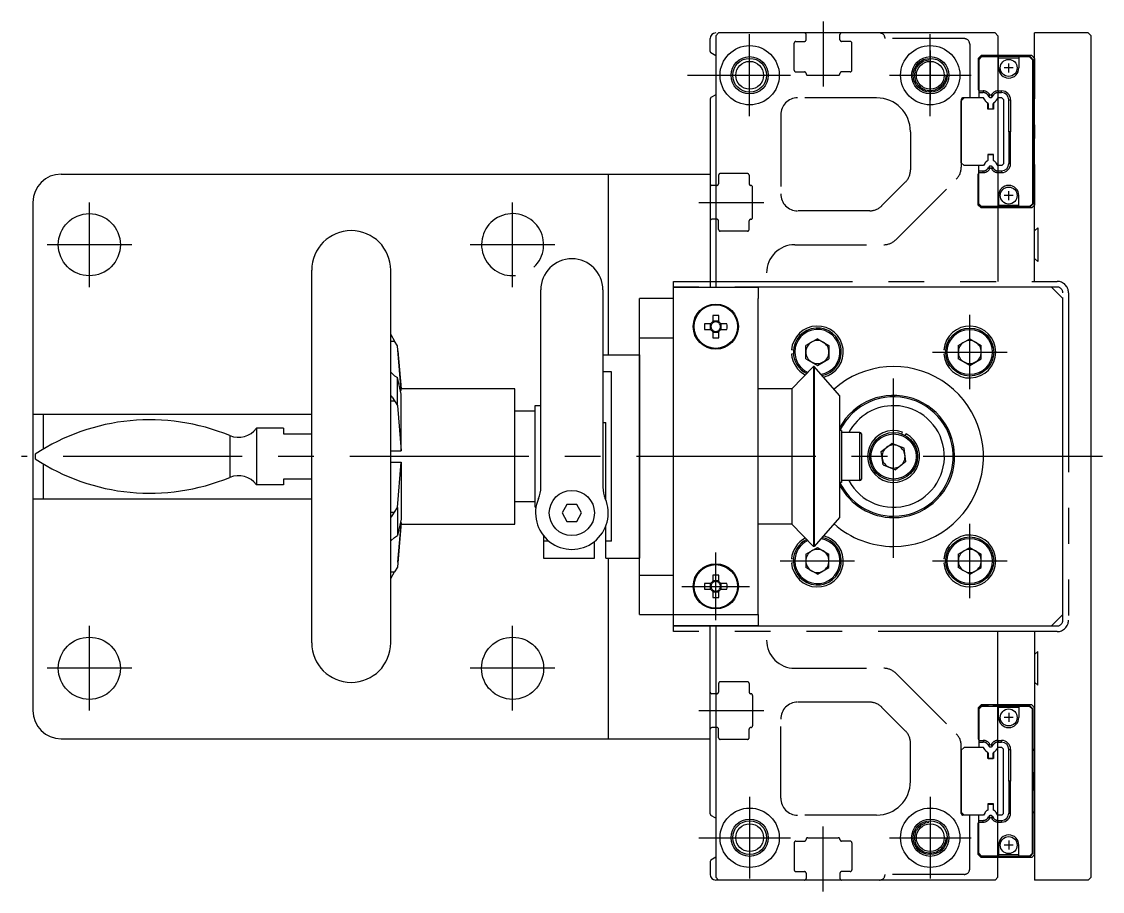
# Model space of a CAD drawing. Extents: x -66 to 423, y -23 to 512.
# Drawn here: x -2 to 189.5, y 358.5 to 512.5 of the extents above; entities that cross this region are included whole.
import ezdxf

# ---------------------------------------------------------------- set-up
doc = ezdxf.new("R2010")
doc.units = 0
for name, pattern in [('CENTER', [50.8, 31.75, -6.35, 6.35, -6.35]), ('DASHED', [19.05, 12.7, -6.35]), ('PHANTOM', [63.5, 31.75, -6.35, 6.35, -6.35, 6.35, -6.35])]:
    doc.linetypes.add(name, pattern=pattern)
doc.layers.get('0').update_dxf_attribs({"linetype": 'CONTINUOUS'})
doc.layers.add('CENTER', color=1, linetype='CENTER')

msp = doc.modelspace()

# ---------------------------------------------------------------- linework, layer by layer
at = {"color": 7, "linetype": 'CONTINUOUS'}
for p, q in [((120, 507.21), (120, 509.5)), ((121.5, 510.5), (121, 510)), ((121, 510), (121, 465.5)), ((170.5, 510.5), (121.5, 510.5)), ((170.5, 510.5), (171, 510)), ((171, 510), (171, 466.5)), ((185.5, 510.5), (177.5, 510.5)), ((177.5, 466.5), (177.5, 510.5)), ((187, 510.5), (185.5, 510.5)), ((187.5, 510), (187, 510.5)), ((187.5, 361), (187.5, 510)), ((121, 506.46), (120.15, 506.95)), ((177, 506.5), (171, 506.5)), ((176.7, 506.3), (171, 506.3)), ((171.1, 506.25), (171, 506.25)), ((171.1, 504.3), (171.1, 506.25)), ((174.7, 506.05), (171.1, 506.05)), ((174.7, 506.25), (174.7, 504.3)), ((176.6, 506.25), (174.7, 506.25)), ((177.1, 505.75), (176.6, 506.25)), ((177.2, 505.8), (176.7, 506.3)), ((177.5, 506), (177, 506.5)), ((177.1, 505.75), (177.1, 480.25)), ((177.2, 505.8), (177.2, 480.2)), ((177.5, 506), (177.5, 498.8)), ((173.7, 504.3), (172.1, 504.3)), ((172.9, 503.5), (172.9, 505.1)), ((171.01, 500.23), (171.63, 500.23)), ((171.01, 500.23), (171.01, 499.93)), ((171.01, 499.93), (171.63, 499.93)), ((171.63, 499.93), (171.63, 500.23)), ((120, 498.78), (120, 465.5)), ((121, 499.53), (120.15, 499.04)), ((171.7, 499), (171, 499)), ((172, 498.7), (171.7, 499)), ((172, 498.7), (172, 487.3)), ((172.93, 493), (172.93, 498.63)), ((172.93, 498.63), (173.23, 498.63)), ((173.23, 498.63), (173.23, 493)), ((177.25, 498.4), (177.5, 498.8)), ((177.25, 498.4), (177.25, 487.6)), ((177.5, 494.2), (177.25, 494.6)), ((177.5, 494.2), (177.5, 491.8)), ((173.23, 493), (172.93, 493)), ((172.93, 493), (172.93, 487.37)), ((173.23, 487.37), (173.23, 493)), ((177.5, 491.8), (177.25, 491.4)), ((171.7, 487), (171, 487)), ((172, 487.3), (171.7, 487)), ((172.93, 487.37), (173.23, 487.37)), ((177.25, 487.6), (177.5, 487.2)), ((177.5, 487.2), (177.5, 480)), ((5, 485.5), (120, 485.5)), ((102, 453.5), (102, 485.5)), ((171.01, 486.07), (171.63, 486.07)), ((171.01, 485.77), (171.01, 486.07)), ((171.01, 485.77), (171.63, 485.77)), ((171.63, 486.07), (171.63, 485.77)), ((121, 483.5), (120.3, 483.5)), ((171.1, 481.7), (171.1, 479.75)), ((173.7, 481.7), (172.1, 481.7)), ((172.9, 480.9), (172.9, 482.5)), ((174.7, 479.75), (174.7, 481.7)), ((0, 480.5), (0, 443)), ((171.1, 479.75), (171, 479.75)), ((176.7, 479.7), (171, 479.7)), ((177, 479.5), (171, 479.5)), ((174.7, 479.95), (171.1, 479.95)), ((176.6, 479.75), (174.7, 479.75)), ((177.1, 480.25), (176.6, 479.75)), ((177.2, 480.2), (176.7, 479.7)), ((177.5, 480), (177, 479.5)), ((121, 477.5), (120.3, 477.5)), ((49.4, 402.5), (49.4, 468.5)), ((63.4, 402.5), (63.4, 468.5)), ((113.5, 463.5), (113.5, 465.5)), ((113.5, 465.5), (128.5, 465.5)), ((128.5, 465.5), (128.5, 463.5)), ((180.5, 465.5), (128.5, 465.5)), ((182.5, 463.5), (180.5, 465.5)), ((90, 430.04), (90, 465)), ((101, 465), (101, 430.04)), ((107.5, 456.52), (107.5, 463.5)), ((113.5, 407.5), (113.5, 463.5)), ((128.5, 407.5), (128.5, 463.5)), ((182.5, 407.5), (182.5, 463.5)), ((120.48, 460.48), (120.48, 459.37)), ((121.51, 459.37), (121.51, 460.48)), ((120.13, 459.01), (119.02, 459.01)), ((119.02, 457.98), (120.13, 457.98)), ((120.02, 459.01), (120.02, 457.98)), ((121.51, 459.48), (120.48, 459.48)), ((122.98, 459.01), (121.87, 459.01)), ((121.87, 457.98), (122.98, 457.98)), ((121.98, 457.98), (121.98, 459.01)), ((63.4, 457.1), (64.09, 455.92)), ((63.4, 455.92), (64.09, 455.92)), ((64.58, 455.09), (64.09, 455.92)), ((107.5, 456.52), (113.5, 456.52)), ((107.5, 414.48), (107.5, 456.52)), ((120.48, 457.63), (120.48, 456.51)), ((120.48, 457.52), (121.51, 457.52)), ((121.51, 456.51), (121.51, 457.63)), ((139, 456.36), (136.96, 455.18)), ((139, 456.36), (141.04, 455.18)), ((163.96, 455.18), (166, 456.36)), ((166, 456.36), (168.04, 455.18)), ((65.26, 447.18), (64.58, 455.09)), ((64.65, 454.2), (65.26, 447.5)), ((134.76, 454.33), (134.41, 454.36)), ((136.96, 452.82), (136.96, 455.18)), ((141.04, 455.18), (141.04, 452.82)), ((161.76, 454.33), (161.41, 454.36)), ((163.96, 455.18), (163.96, 452.82)), ((168.04, 452.82), (168.04, 455.18)), ((101, 453.5), (107.5, 453.5)), ((107.5, 453.5), (107.5, 417.5)), ((134.76, 453.67), (134.41, 453.64)), ((136.96, 452.82), (139, 451.64)), ((139, 451.64), (141.04, 452.82)), ((161.76, 453.67), (161.41, 453.64)), ((166, 451.64), (163.96, 452.82)), ((166, 451.64), (168.04, 452.82)), ((63.4, 450.44), (64.09, 449.81)), ((102.5, 450.47), (101, 450.47)), ((102.5, 420.53), (102.5, 450.47)), ((138.29, 451.42), (134.5, 447.5)), ((138.43, 451.42), (138.29, 451.42)), ((138.29, 451.42), (138.29, 419.57)), ((142.94, 446.32), (138.43, 451.42)), ((138.43, 451.42), (138.43, 419.57)), ((64.09, 449.81), (64.58, 449.51)), ((65.26, 446.56), (64.58, 449.51)), ((64.58, 444.53), (64.58, 449.51)), ((65.12, 447.18), (65.26, 447.18)), ((85.4, 447.5), (65.26, 447.5)), ((65.26, 447.18), (65.26, 447.5)), ((65.26, 436.5), (65.26, 446.56)), ((85.4, 435.5), (85.4, 447.5)), ((134.5, 447.5), (128.5, 447.5)), ((134.5, 447.5), (134.5, 423.5)), ((142.94, 446.32), (142.94, 424.68)), ((63.4, 445.37), (64.09, 445.37)), ((63.68, 446.02), (64.09, 445.37)), ((64.09, 445.37), (64.58, 444.53)), ((64.58, 444.53), (65.26, 436.5)), ((89, 426.5), (89, 444.5)), ((89, 444.5), (90, 444.5)), ((0, 443), (1.83, 443)), ((0, 443), (0, 428)), ((1.83, 443), (49.4, 443)), ((1.83, 443), (1.83, 436.81)), ((89, 443.5), (85.4, 443.5)), ((39.61, 440.5), (39.61, 430.5)), ((44.4, 440.5), (39.61, 440.5)), ((44.4, 440.5), (44.4, 439.5)), ((101, 441.5), (101.5, 441.5)), ((101.5, 427.85), (101.5, 441.5)), ((34.87, 439.19), (34.87, 431.81)), ((44.4, 439.5), (49.4, 439.5)), ((143.29, 440.1), (142.95, 440.1)), ((143.3, 440.1), (143.3, 430.9)), ((146.55, 439.75), (143.3, 439.75)), ((146.55, 431.25), (146.55, 439.75)), ((146.8, 439.5), (146.8, 431.5)), ((153.94, 439.5), (154.06, 439.83)), ((154.55, 439.22), (154.72, 439.53)), ((150.31, 436.38), (152.17, 437.83)), ((154.36, 436.95), (152.17, 437.83)), ((154.69, 434.62), (154.36, 436.95)), ((0.4, 435.91), (0.4, 435.08)), ((63.4, 436.5), (65.26, 436.5)), ((85.4, 423.5), (85.4, 435.5)), ((150.64, 434.05), (150.31, 436.38)), ((1.83, 434.19), (1.83, 428)), ((63.4, 434.5), (65.26, 434.5)), ((64.58, 426.46), (65.26, 434.5)), ((65.26, 434.5), (65.26, 424.43)), ((150.64, 434.05), (152.83, 433.16)), ((154.69, 434.62), (152.83, 433.16)), ((49.4, 431.5), (44.4, 431.5)), ((44.4, 431.5), (44.4, 430.5)), ((143.3, 430.9), (142.94, 430.9)), ((146.55, 431.25), (143.3, 431.25)), ((44.4, 430.5), (39.61, 430.5)), ((0, 428), (1.83, 428)), ((0, 428), (0, 390.5)), ((1.83, 428), (49.4, 428)), ((89, 427.5), (85.4, 427.5)), ((63.4, 425.63), (64.09, 425.63)), ((63.68, 424.98), (64.09, 425.63)), ((64.09, 425.63), (64.58, 426.46)), ((64.58, 426.46), (64.58, 421.49)), ((89, 426.5), (89.13, 426.5)), ((89, 426.5), (89.13, 426.5)), ((94.63, 427), (93.77, 425.5)), ((93.77, 425.5), (94.63, 424)), ((96.37, 427), (94.63, 427)), ((97.23, 425.5), (96.37, 427)), ((96.37, 424), (97.23, 425.5)), ((65.26, 424.43), (64.58, 421.49)), ((65.26, 423.82), (64.58, 415.91)), ((64.65, 416.8), (65.26, 423.5)), ((65.12, 423.82), (65.26, 423.82)), ((65.26, 423.82), (65.26, 423.5)), ((65.26, 423.5), (85.4, 423.5)), ((94.63, 424), (96.37, 424)), ((134.5, 423.5), (128.5, 423.5)), ((138.29, 419.57), (134.5, 423.5)), ((142.94, 424.68), (138.43, 419.57)), ((64.09, 421.18), (64.58, 421.49)), ((90.5, 421.43), (90.5, 417.5)), ((101.5, 417.5), (101.5, 423.15)), ((63.4, 420.56), (64.09, 421.18)), ((91.4, 420.53), (90.5, 420.53)), ((99.5, 417.5), (99.5, 420.45)), ((102.5, 420.53), (101.5, 420.53)), ((102.5, 420.53), (101.5, 420.53)), ((138.43, 419.57), (138.29, 419.57)), ((90.5, 417.5), (99.5, 417.5)), ((101.5, 417.5), (107.5, 417.5)), ((101.5, 417.5), (107.5, 417.5)), ((102, 385.5), (102, 417.5)), ((136.96, 418.18), (139, 419.36)), ((136.96, 418.18), (136.96, 415.82)), ((139, 419.36), (141.04, 418.18)), ((141.04, 415.82), (141.04, 418.18)), ((163.96, 418.18), (166, 419.36)), ((163.96, 418.18), (163.96, 415.82)), ((166, 419.36), (168.04, 418.18)), ((168.04, 415.82), (168.04, 418.18)), ((64.58, 415.91), (64.09, 415.08)), ((134.76, 417.33), (134.41, 417.36)), ((134.76, 416.67), (134.41, 416.64)), ((139, 414.64), (136.96, 415.82)), ((139, 414.64), (141.04, 415.82)), ((161.76, 417.33), (161.41, 417.36)), ((161.76, 416.67), (161.41, 416.64)), ((166, 414.64), (163.96, 415.82)), ((166, 414.64), (168.04, 415.82)), ((63.4, 413.9), (64.09, 415.08)), ((63.4, 415.08), (64.09, 415.08)), ((107.5, 407.5), (107.5, 414.48)), ((107.5, 414.48), (113.5, 414.48)), ((120.48, 414.48), (120.48, 413.37)), ((121.51, 413.37), (121.51, 414.48)), ((120.13, 413.01), (119.02, 413.01)), ((119.02, 411.98), (120.13, 411.98)), ((120.02, 413.01), (120.02, 411.98)), ((121.51, 413.48), (120.48, 413.48)), ((122.98, 413.01), (121.87, 413.01)), ((121.87, 411.98), (122.98, 411.98)), ((121.98, 411.98), (121.98, 413.01)), ((120.48, 411.63), (120.48, 410.51)), ((120.48, 411.52), (121.51, 411.52)), ((121.51, 410.51), (121.51, 411.63)), ((113.5, 405.5), (113.5, 407.5)), ((113.5, 407.5), (128.5, 407.5)), ((128.5, 407.5), (128.5, 405.5)), ((180.5, 405.5), (182.5, 407.5)), ((128.5, 405.5), (113.5, 405.5)), ((120, 372.21), (120, 405.5)), ((121, 405.5), (121, 361)), ((128.5, 405.5), (180.5, 405.5)), ((171, 361), (171, 404.5)), ((177.5, 404.5), (177.5, 360.5)), ((121, 393.5), (120.3, 393.5)), ((177, 391.5), (171, 391.5)), ((176.7, 391.3), (171, 391.3)), ((171.1, 391.25), (171, 391.25)), ((171.1, 389.3), (171.1, 391.25)), ((174.7, 391.05), (171.1, 391.05)), ((174.7, 391.25), (174.7, 389.3)), ((176.6, 391.25), (174.7, 391.25)), ((177.1, 390.75), (176.6, 391.25)), ((177.2, 390.8), (176.7, 391.3)), ((177.5, 391), (177, 391.5)), ((177.1, 365.25), (177.1, 390.75)), ((177.2, 365.2), (177.2, 390.8)), ((177.5, 383.8), (177.5, 391)), ((173.7, 389.3), (172.1, 389.3)), ((172.9, 390.1), (172.9, 388.5)), ((121, 387.5), (120.3, 387.5)), ((5, 385.5), (102, 385.5)), ((102, 385.5), (120, 385.5)), ((171.01, 385.23), (171.01, 384.93)), ((171.01, 385.23), (171.63, 385.23)), ((171.01, 384.93), (171.63, 384.93)), ((171.63, 384.93), (171.63, 385.23)), ((171.7, 384), (171, 384)), ((172, 383.7), (171.7, 384)), ((172, 372.3), (172, 383.7)), ((172.93, 383.63), (173.23, 383.63)), ((172.93, 378), (172.93, 383.63)), ((173.23, 383.63), (173.23, 378)), ((177.25, 383.4), (177.5, 383.8)), ((177.25, 372.6), (177.25, 383.4)), ((177.5, 379.2), (177.25, 379.6)), ((177.5, 376.8), (177.5, 379.2)), ((173.23, 378), (172.93, 378)), ((172.93, 378), (172.93, 372.37)), ((173.23, 372.37), (173.23, 378)), ((177.5, 376.8), (177.25, 376.4)), ((121, 371.46), (120.15, 371.95)), ((171.7, 372), (171, 372)), ((172, 372.3), (171.7, 372)), ((172.93, 372.37), (173.23, 372.37)), ((177.25, 372.6), (177.5, 372.2)), ((177.5, 365), (177.5, 372.2)), ((171.01, 370.77), (171.01, 371.07)), ((171.01, 371.07), (171.63, 371.07)), ((171.01, 370.77), (171.63, 370.77)), ((171.63, 371.07), (171.63, 370.77)), ((171.1, 366.7), (171.1, 364.75)), ((173.7, 366.7), (172.1, 366.7)), ((172.9, 367.5), (172.9, 365.9)), ((174.7, 364.75), (174.7, 366.7)), ((121, 364.53), (120.15, 364.04)), ((171.1, 364.75), (171, 364.75)), ((176.7, 364.7), (171, 364.7)), ((177, 364.5), (171, 364.5)), ((174.7, 364.95), (171.1, 364.95)), ((176.6, 364.75), (174.7, 364.75)), ((177.1, 365.25), (176.6, 364.75)), ((177.2, 365.2), (176.7, 364.7)), ((177.5, 365), (177, 364.5)), ((120, 363.78), (120, 361.5)), ((121, 361), (121.5, 360.5)), ((121.5, 360.5), (121, 360.5)), ((170.5, 360.5), (121.5, 360.5)), ((171, 361), (170.5, 360.5)), ((170.5, 360.5), (171, 361)), ((187, 360.5), (177.5, 360.5)), ((185.5, 360.5), (177.5, 360.5)), ((187, 360.5), (185.5, 360.5)), ((187.5, 361), (187, 360.5)), ((187.5, 361), (187, 360.5))]:
    msp.add_line(p, q, dxfattribs=at)
at = {"color": 3, "linetype": 'DASHED'}
for p, q in [((137, 509.3), (137, 510.2)), ((143, 509.3), (143, 510.2)), ((150, 510.5), (143.3, 510.5)), ((165, 509.5), (151, 509.5)), ((134.9, 503.9), (134.9, 508.7)), ((135.2, 509), (136.7, 509)), ((144.8, 509), (143.3, 509)), ((145.1, 503.9), (145.1, 508.7)), ((166, 508.5), (166, 499)), ((168, 506.5), (167.5, 506)), ((167.5, 506), (167.5, 500.5)), ((168.1, 506.3), (167.6, 505.8)), ((168.1, 506.25), (167.6, 505.75)), ((167.6, 505.8), (167.6, 505.75)), ((167.6, 505.75), (167.6, 500.23)), ((171, 506.5), (168, 506.5)), ((169.3, 506.3), (168.1, 506.3)), ((171, 506.25), (168.1, 506.25)), ((169.3, 506.3), (169.3, 506.25)), ((169.3, 506.3), (170.1, 506.3)), ((171, 506.3), (170.1, 506.3)), ((170.1, 506.3), (170.1, 506.25)), ((135.2, 503.6), (136.7, 503.6)), ((137.3, 503), (142.7, 503)), ((144.8, 503.6), (143.3, 503.6)), ((167.5, 500.5), (167.6, 500.28)), ((167.6, 500.23), (167.6, 499.93)), ((167.6, 500.23), (168.39, 500.23)), ((167.6, 499.93), (168.39, 499.93)), ((167.6, 499.93), (167.6, 499)), ((168.39, 500.23), (168.39, 499.93)), ((149.5, 499), (135.5, 499)), ((165, 499), (164.5, 498.5)), ((164.5, 498.7), (164.5, 486.74)), ((164.5, 487.5), (164.5, 498.5)), ((166, 499), (164.8, 499)), ((168.44, 499), (165, 499)), ((168.65, 498.63), (168.44, 499)), ((169.2, 497), (169.2, 498.11)), ((169.2, 498.03), (169.25, 498.01)), ((169.25, 498.01), (169.25, 497.05)), ((169.52, 499.58), (169.26, 499.43)), ((169.26, 499.43), (169.35, 499.27)), ((169.61, 499.42), (169.35, 499.27)), ((169.52, 499.58), (169.61, 499.42)), ((169.61, 499.42), (169.62, 499.41)), ((169.61, 499.42), (169.61, 499.42)), ((169.62, 499.41), (169.61, 499.42)), ((169.88, 499.58), (169.79, 499.42)), ((169.79, 499.42), (170.05, 499.27)), ((169.79, 499.42), (169.79, 499.42)), ((169.88, 499.58), (170.14, 499.43)), ((170.05, 499.27), (170.14, 499.43)), ((170.2, 498.03), (170.15, 498.01)), ((170.15, 497.05), (170.15, 498.01)), ((170.2, 498.11), (170.2, 497)), ((170.96, 499), (170.75, 498.63)), ((171, 499), (170.96, 499)), ((132.5, 496), (132.5, 482)), ((170.2, 497), (169.2, 497)), ((169.25, 497.05), (170.15, 497.05)), ((155.5, 493), (155.5, 486.23)), ((169.2, 489), (169.2, 487.89)), ((170.2, 489), (169.2, 489)), ((169.25, 487.99), (169.25, 488.95)), ((169.25, 488.95), (170.15, 488.95)), ((170.15, 488.95), (170.15, 487.99)), ((170.2, 487.89), (170.2, 489)), ((165, 487), (164.5, 487.5)), ((168.44, 487), (165, 487)), ((167.6, 486.07), (167.6, 487)), ((168.65, 487.37), (168.44, 487)), ((169.2, 487.97), (169.25, 487.99)), ((169.26, 486.57), (169.35, 486.73)), ((169.52, 486.42), (169.26, 486.57)), ((169.61, 486.58), (169.35, 486.73)), ((169.52, 486.42), (169.61, 486.57)), ((169.61, 486.57), (169.62, 486.59)), ((169.62, 486.59), (169.61, 486.58)), ((169.61, 486.58), (169.61, 486.57)), ((169.79, 486.58), (170.05, 486.73)), ((169.88, 486.42), (169.79, 486.58)), ((169.79, 486.58), (169.79, 486.58)), ((169.88, 486.42), (170.14, 486.57)), ((170.05, 486.73), (170.14, 486.57)), ((170.2, 487.97), (170.15, 487.99)), ((170.96, 487), (170.75, 487.37)), ((171, 487), (170.96, 487)), ((121.5, 485.3), (121.5, 483.8)), ((126.6, 485.6), (121.8, 485.6)), ((126.9, 485.3), (126.9, 483.8)), ((152.88, 473.88), (163.62, 484.62)), ((167.5, 485.5), (167.6, 485.72)), ((167.5, 480), (167.5, 485.5)), ((167.6, 486.07), (168.39, 486.07)), ((167.6, 485.77), (167.6, 486.07)), ((167.6, 485.77), (168.39, 485.77)), ((167.6, 480.25), (167.6, 485.77)), ((168.39, 485.77), (168.39, 486.07)), ((121.2, 483.5), (121, 483.5)), ((127.5, 477.8), (127.5, 483.2)), ((154.62, 484.11), (150.39, 479.88)), ((148.27, 479), (135.5, 479)), ((168, 479.5), (167.5, 480)), ((167.6, 480.2), (167.6, 480.25)), ((168.1, 479.75), (167.6, 480.25)), ((168.1, 479.7), (167.6, 480.2)), ((171, 479.5), (168, 479.5)), ((171, 479.75), (168.1, 479.75)), ((169.3, 479.7), (168.1, 479.7)), ((169.3, 479.7), (169.3, 479.75)), ((169.3, 479.7), (170.1, 479.7)), ((170.1, 479.7), (170.1, 479.75)), ((171, 479.7), (170.1, 479.7)), ((121.2, 477.5), (121, 477.5)), ((121.5, 475.7), (121.5, 477.2)), ((126.9, 475.7), (126.9, 477.2)), ((126.6, 475.4), (121.8, 475.4)), ((177.5, 475.46), (178.04, 476)), ((178.04, 476), (178.04, 470)), ((135, 473), (150.76, 473)), ((178.04, 470), (177.5, 470.54)), ((178.04, 401), (177.5, 400.46)), ((178.04, 395), (178.04, 401)), ((135, 398), (150.76, 398)), ((152.88, 397.12), (163.62, 386.38)), ((121.5, 395.3), (121.5, 393.8)), ((126.6, 395.6), (121.8, 395.6)), ((126.9, 395.3), (126.9, 393.8)), ((177.5, 395.54), (178.04, 395)), ((121.2, 393.5), (121, 393.5)), ((127.5, 393.2), (127.5, 387.8)), ((148.27, 392), (135.5, 392)), ((154.62, 386.89), (150.39, 391.12)), ((168, 391.5), (167.5, 391)), ((167.5, 391), (167.5, 385.5)), ((168.1, 391.3), (167.6, 390.8)), ((168.1, 391.25), (167.6, 390.75)), ((167.6, 390.8), (167.6, 390.75)), ((167.6, 390.75), (167.6, 385.23)), ((171, 391.5), (168, 391.5)), ((169.3, 391.3), (168.1, 391.3)), ((171, 391.25), (168.1, 391.25)), ((169.3, 391.3), (169.3, 391.25)), ((169.3, 391.3), (170.1, 391.3)), ((170.1, 391.3), (170.1, 391.25)), ((171, 391.3), (170.1, 391.3)), ((132.5, 375), (132.5, 389)), ((121.2, 387.5), (121, 387.5)), ((121.5, 385.7), (121.5, 387.2)), ((126.9, 385.7), (126.9, 387.2)), ((126.6, 385.4), (121.8, 385.4)), ((167.5, 385.5), (167.6, 385.28)), ((167.6, 385.23), (167.6, 384.93)), ((167.6, 385.23), (168.39, 385.23)), ((167.6, 384.93), (168.39, 384.93)), ((167.6, 384.93), (167.6, 384)), ((168.39, 385.23), (168.39, 384.93)), ((155.5, 378), (155.5, 384.77)), ((164.5, 372.3), (164.5, 384.26)), ((165, 384), (164.5, 383.5)), ((164.5, 383.5), (164.5, 372.5)), ((168.44, 384), (165, 384)), ((168.65, 383.63), (168.44, 384)), ((169.2, 382), (169.2, 383.11)), ((169.2, 383.03), (169.25, 383.01)), ((169.25, 383.01), (169.25, 382.05)), ((169.52, 384.58), (169.26, 384.43)), ((169.26, 384.43), (169.35, 384.27)), ((169.61, 384.42), (169.35, 384.27)), ((169.52, 384.58), (169.61, 384.42)), ((169.62, 384.41), (169.61, 384.42)), ((169.61, 384.42), (169.61, 384.42)), ((169.61, 384.42), (169.62, 384.41)), ((169.88, 384.58), (169.79, 384.42)), ((169.79, 384.42), (169.79, 384.42)), ((169.79, 384.42), (170.05, 384.27)), ((169.88, 384.58), (170.14, 384.43)), ((170.05, 384.27), (170.14, 384.43)), ((170.2, 383.03), (170.15, 383.01)), ((170.15, 382.05), (170.15, 383.01)), ((170.2, 383.11), (170.2, 382)), ((170.96, 384), (170.75, 383.63)), ((171, 384), (170.96, 384)), ((170.2, 382), (169.2, 382)), ((169.25, 382.05), (170.15, 382.05)), ((169.2, 374), (169.2, 372.89)), ((170.2, 374), (169.2, 374)), ((169.25, 372.99), (169.25, 373.95)), ((169.25, 373.95), (170.15, 373.95)), ((170.15, 373.95), (170.15, 372.99)), ((170.2, 372.89), (170.2, 374)), ((149.5, 372), (135.5, 372)), ((165, 372), (164.5, 372.5)), ((166, 372), (164.8, 372)), ((168.44, 372), (165, 372)), ((166, 362.5), (166, 372)), ((166, 362.5), (166, 372)), ((167.6, 371.07), (167.6, 372)), ((168.65, 372.37), (168.44, 372)), ((169.2, 372.97), (169.25, 372.99)), ((169.26, 371.57), (169.35, 371.73)), ((169.52, 371.42), (169.26, 371.57)), ((169.61, 371.58), (169.35, 371.73)), ((169.52, 371.42), (169.61, 371.57)), ((169.62, 371.59), (169.61, 371.58)), ((169.61, 371.57), (169.62, 371.59)), ((169.61, 371.58), (169.61, 371.57)), ((169.79, 371.58), (170.05, 371.73)), ((169.79, 371.58), (169.79, 371.58)), ((169.88, 371.42), (169.79, 371.58)), ((169.88, 371.42), (170.14, 371.57)), ((170.05, 371.73), (170.14, 371.57)), ((170.2, 372.97), (170.15, 372.99)), ((170.96, 372), (170.75, 372.37)), ((171, 372), (170.96, 372)), ((167.5, 370.5), (167.6, 370.72)), ((167.5, 365), (167.5, 370.5)), ((167.6, 371.07), (168.39, 371.07)), ((167.6, 370.77), (167.6, 371.07)), ((167.6, 370.77), (168.39, 370.77)), ((167.6, 365.25), (167.6, 370.77)), ((168.39, 370.77), (168.39, 371.07)), ((137.3, 368), (142.7, 368)), ((134.9, 367.1), (134.9, 362.3)), ((135.2, 367.4), (136.7, 367.4)), ((144.8, 367.4), (143.3, 367.4)), ((145.1, 367.1), (145.1, 362.3)), ((168, 364.5), (167.5, 365)), ((167.6, 365.2), (167.6, 365.25)), ((168.1, 364.75), (167.6, 365.25)), ((168.1, 364.7), (167.6, 365.2)), ((171, 364.5), (168, 364.5)), ((171, 364.75), (168.1, 364.75)), ((169.3, 364.7), (168.1, 364.7)), ((169.3, 364.7), (169.3, 364.75)), ((169.3, 364.7), (170.1, 364.7)), ((170.1, 364.7), (170.1, 364.75)), ((171, 364.7), (170.1, 364.7)), ((135.2, 362), (136.7, 362)), ((144.8, 362), (143.3, 362)), ((136.7, 360.5), (121.5, 360.5)), ((137, 361.7), (137, 360.8)), ((143, 361.7), (143, 360.8)), ((150, 360.5), (143.3, 360.5)), ((165, 361.5), (151, 361.5))]:
    msp.add_line(p, q, dxfattribs=at)
at = {"color": 3, "linetype": 'PHANTOM'}
for p, q in [((113.5, 465.5), (113.5, 466.5)), ((113.5, 465.5), (113.5, 466.5)), ((113.5, 466.5), (181.5, 466.5)), ((181.5, 465.5), (113.5, 465.5)), ((182.5, 406.5), (182.5, 464.5)), ((183.5, 464.5), (183.5, 406.5)), ((113.5, 404.5), (113.5, 405.5)), ((113.5, 405.5), (181.5, 405.5)), ((181.5, 404.5), (113.5, 404.5))]:
    msp.add_line(p, q, dxfattribs=at)
at = {"color": 7}
for points in [[(113.5, 463.5, 0), (113.41, 463.5, 0), (113.31, 463.5, 0), (113.21, 463.5, 0), (113.12, 463.5, 0), (113.02, 463.5, 0), (112.93, 463.5, 0), (112.83, 463.5, 0), (112.74, 463.5, 0), (112.64, 463.5, 0), (112.55, 463.5, 0), (112.45, 463.5, 0), (112.36, 463.5, 0), (112.26, 463.5, 0), (112.17, 463.5, 0), (112.07, 463.5, 0), (111.98, 463.5, 0), (111.88, 463.5, 0), (111.79, 463.5, 0), (111.69, 463.5, 0), (111.6, 463.5, 0), (111.5, 463.5, 0), (111.41, 463.5, 0), (111.31, 463.5, 0), (111.21, 463.5, 0), (111.12, 463.5, 0), (111.02, 463.5, 0), (110.93, 463.5, 0), (110.83, 463.5, 0), (110.74, 463.5, 0), (110.64, 463.5, 0), (110.55, 463.5, 0), (110.45, 463.5, 0), (110.36, 463.5, 0), (110.26, 463.5, 0), (110.17, 463.5, 0), (110.07, 463.5, 0), (109.98, 463.5, 0), (109.88, 463.5, 0), (109.79, 463.5, 0), (109.69, 463.5, 0), (109.6, 463.5, 0), (109.5, 463.5, 0), (109.41, 463.5, 0), (109.31, 463.5, 0), (109.21, 463.5, 0), (109.12, 463.5, 0), (109.02, 463.5, 0), (108.93, 463.5, 0), (108.83, 463.5, 0), (108.74, 463.5, 0), (108.64, 463.5, 0), (108.55, 463.5, 0), (108.45, 463.5, 0), (108.36, 463.5, 0), (108.26, 463.5, 0), (108.17, 463.5, 0), (108.07, 463.5, 0), (107.98, 463.5, 0), (107.88, 463.5, 0), (107.79, 463.5, 0), (107.69, 463.5, 0), (107.6, 463.5, 0), (107.5, 463.5, 0)], [(107.5, 407.5, 0), (107.6, 407.5, 0), (107.69, 407.5, 0), (107.79, 407.5, 0), (107.88, 407.5, 0), (107.98, 407.5, 0), (108.07, 407.5, 0), (108.17, 407.5, 0), (108.26, 407.5, 0), (108.36, 407.5, 0), (108.45, 407.5, 0), (108.55, 407.5, 0), (108.64, 407.5, 0), (108.74, 407.5, 0), (108.83, 407.5, 0), (108.93, 407.5, 0), (109.02, 407.5, 0), (109.12, 407.5, 0), (109.21, 407.5, 0), (109.31, 407.5, 0), (109.41, 407.5, 0), (109.5, 407.5, 0), (109.6, 407.5, 0), (109.69, 407.5, 0), (109.79, 407.5, 0), (109.88, 407.5, 0), (109.98, 407.5, 0), (110.07, 407.5, 0), (110.17, 407.5, 0), (110.26, 407.5, 0), (110.36, 407.5, 0), (110.45, 407.5, 0), (110.55, 407.5, 0), (110.64, 407.5, 0), (110.74, 407.5, 0), (110.83, 407.5, 0), (110.93, 407.5, 0), (111.02, 407.5, 0), (111.12, 407.5, 0), (111.21, 407.5, 0), (111.31, 407.5, 0), (111.41, 407.5, 0), (111.5, 407.5, 0), (111.6, 407.5, 0), (111.69, 407.5, 0), (111.79, 407.5, 0), (111.88, 407.5, 0), (111.98, 407.5, 0), (112.07, 407.5, 0), (112.17, 407.5, 0), (112.26, 407.5, 0), (112.36, 407.5, 0), (112.45, 407.5, 0), (112.55, 407.5, 0), (112.64, 407.5, 0), (112.74, 407.5, 0), (112.83, 407.5, 0), (112.93, 407.5, 0), (113.02, 407.5, 0), (113.12, 407.5, 0), (113.21, 407.5, 0), (113.31, 407.5, 0), (113.41, 407.5, 0), (113.5, 407.5, 0)]]:
    msp.add_polyline3d(points, dxfattribs=at)
at = {"color": 7, "linetype": 'CONTINUOUS'}
for centre, radius in [((127, 503), 5.25), ((159, 503), 5.25), ((127, 503), 3.3), ((159, 503), 3.3), ((172.9, 504.3), 1.5), ((127, 503), 2.46), ((159, 503), 2.46), ((172.9, 481.7), 1.5), ((10, 473), 5.5), ((121, 458.5), 4), ((121, 458.5), 3.85), ((166, 454), 4.25), ((166, 454), 4), ((152.5, 435.5), 4.25), ((152.5, 435.5), 4), ((95.5, 425.5), 4), ((166, 417), 4.25), ((166, 417), 4), ((121, 412.5), 4), ((121, 412.5), 3.85), ((10, 398), 5.5), ((85, 398), 5.5), ((172.9, 389.3), 1.5), ((127, 368), 5.25), ((159, 368), 5.25), ((127, 368), 3.3), ((127, 368), 2.46), ((159, 368), 3.3), ((159, 368), 2.46), ((172.9, 366.7), 1.5)]:
    msp.add_circle(centre, radius, dxfattribs=at)
at = {"color": 3, "linetype": 'CONTINUOUS'}
for centre in [(127, 503), (159, 503), (127, 368), (159, 368)]:
    msp.add_circle(centre, 3, dxfattribs=at)
at = {"color": 3, "linetype": 'DASHED'}
for centre in [(159, 503), (159, 368)]:
    msp.add_circle(centre, 2.75, dxfattribs=at)
at = {"color": 7, "linetype": 'CONTINUOUS'}
for centre, radius, start, end in [((121, 509.5), 1, 90, 180), ((120.3, 507.21), 0.3, 180, 240), ((172.9, 504.3), 1.8, 180, 0), ((171.01, 498.93), 1.3, 90, 90.2346), ((171.01, 498.93), 1, 90, 90.3049), ((171.63, 498.63), 1.6, 0.0008, 89.9992), ((171.63, 498.63), 1.3, 0, 90), ((120.3, 498.78), 0.3, 120, 180), ((171.63, 487.37), 1.6, 270.0008, 359.9992), ((171.63, 487.37), 1.3, 270, 0), ((5, 480.5), 5, 90, 180), ((171.01, 487.07), 1, 269.6951, 270), ((171.01, 487.07), 1.3, 269.7654, 270), ((120.3, 483.8), 0.3, 180, 270), ((172.9, 481.7), 1.8, 0, 180), ((85, 473), 5.5, 313.3418, 275.2159), ((120.3, 477.2), 0.3, 90, 180), ((56.4, 468.5), 7, 0, 180), ((95.5, 465), 5.5, 0, 180), ((121, 446.11), 14.38, 87.9477, 92.0523), ((133.39, 458.5), 14.38, 177.9477, 182.0523), ((121, 458.5), 1.01, 120.6869, 149.3131), ((121, 458.5), 1.01, 210.6869, 239.3131), ((121, 458.5), 0.851, 142.7589, 217.2411), ((121, 458.5), 0.851, 127.2411, 142.7589), ((121, 458.5), 0.851, 217.2411, 232.7589), ((121, 458.5), 0.851, 52.7589, 127.2411), ((121, 458.5), 0.851, 232.7589, 307.2411), ((121, 458.5), 1.01, 30.6869, 59.3131), ((121, 458.5), 0.851, 37.2411, 52.7589), ((121, 458.5), 0.851, 307.2411, 322.7589), ((121, 458.5), 1.01, 300.6869, 329.3131), ((121, 458.5), 0.851, 322.7589, 37.2411), ((108.61, 458.5), 14.38, 357.9477, 2.0523), ((139, 454), 4.6, 283.8449, 175.5), ((139, 454), 4.25, 281.3527, 180), ((139, 454), 4, 279.2523, 180), ((166, 454), 4.6, 184.5, 175.5), ((121, 470.89), 14.38, 267.9477, 272.0523), ((139, 454), 2.04, 60, 120), ((166, 454), 2.04, 60, 120), ((139, 454), 4.25, 180, 243.5035), ((139, 454), 4, 180, 244.6365), ((139, 454), 2.04, 120, 180), ((139, 454), 2.04, 180, 240), ((139, 454), 2.04, 0, 60), ((139, 454), 2.04, 300, 0), ((166, 454), 2.04, 120, 180), ((166, 454), 2.04, 180, 240), ((166, 454), 2.04, 0, 60), ((166, 454), 2.04, 300, 0), ((139, 454), 4.6, 184.5, 242.1337), ((139, 454), 2.04, 240, 300), ((166, 454), 2.04, 240, 300), ((152.5, 435.5), 15.93, 270, 131.4611), ((62.31, 445.05), 1.68, 35.2304, 49.538), ((152.5, 435.5), 10.82, 270, 152.0695), ((152.5, 435.5), 10.57, 270, 154.2063), ((152.5, 435.5), 9, 208.1786, 88.6583), ((152.5, 435.5), 9, 88.6583, 151.8214), ((20.73, 405), 37, 67.5292, 123.3286), ((36.4, 442.89), 4, 247.5292, 323.3617), ((146.55, 439.5), 0.25, 0, 90), ((152.5, 435.5), 4.6, 70.1532, 61.1532), ((152.5, 435.5), 2.04, 128.0314, 188.0314), ((152.5, 435.5), 2.04, 68.0314, 128.0314), ((152.5, 435.5), 2.04, 8.0314, 68.0314), ((20.73, 466), 37, 236.6714, 292.4708), ((152.5, 435.5), 2.04, 188.0314, 248.0314), ((152.5, 435.5), 2.04, 308.0314, 8.0314), ((152.5, 435.5), 2.04, 248.0314, 308.0314), ((36.4, 428.11), 4, 36.6383, 112.4708), ((152.5, 435.5), 10.57, 205.7937, 270), ((146.55, 431.5), 0.25, 270, 0), ((85, 430.04), 5, 336.6341, 0), ((106, 430.04), 5, 180, 203.3659), ((152.5, 435.5), 10.82, 207.9305, 270), ((95.5, 425.5), 6.44, 156.6341, 23.3659), ((62.31, 425.95), 1.68, 310.462, 324.7696), ((152.5, 435.5), 15.93, 228.5389, 270), ((139, 417), 4.6, 184.5, 76.1551), ((166, 417), 4.6, 184.5, 175.5), ((139, 417), 4.6, 117.8663, 175.5), ((139, 417), 4.25, 180, 78.6473), ((139, 417), 4.25, 116.4965, 180), ((139, 417), 4, 180, 80.7477), ((139, 417), 4, 115.3635, 180), ((139, 417), 2.04, 120, 180), ((139, 417), 2.04, 60, 120), ((139, 417), 2.04, 0, 60), ((166, 417), 2.04, 120, 180), ((166, 417), 2.04, 60, 120), ((166, 417), 2.04, 0, 60), ((139, 417), 2.04, 180, 240), ((139, 417), 2.04, 300, 0), ((166, 417), 2.04, 180, 240), ((166, 417), 2.04, 300, 0), ((121, 400.11), 14.38, 87.9477, 92.0523), ((139, 417), 2.04, 240, 300), ((166, 417), 2.04, 240, 300), ((133.39, 412.5), 14.38, 177.9477, 182.0523), ((121, 412.5), 1.01, 120.6869, 149.3131), ((121, 412.5), 1.01, 210.6869, 239.3131), ((121, 412.5), 0.851, 142.7589, 217.2411), ((121, 412.5), 0.851, 127.2411, 142.7589), ((121, 412.5), 0.851, 217.2411, 232.7589), ((121, 412.5), 0.851, 52.7589, 127.2411), ((121, 412.5), 0.851, 232.7589, 307.2411), ((121, 412.5), 1.01, 30.6869, 59.3131), ((121, 412.5), 0.851, 37.2411, 52.7589), ((121, 412.5), 0.851, 307.2411, 322.7589), ((121, 412.5), 1.01, 300.6869, 329.3131), ((121, 412.5), 0.851, 322.7589, 37.2411), ((108.61, 412.5), 14.38, 357.9477, 2.0523), ((121, 424.89), 14.38, 267.9477, 272.0523), ((56.4, 402.5), 7, 180, 0), ((120.3, 393.8), 0.3, 180, 270), ((5, 390.5), 5, 180, 270), ((172.9, 389.3), 1.8, 180, 360), ((120.3, 387.2), 0.3, 90, 180), ((171.01, 383.93), 1.3, 90, 90.2346), ((171.01, 383.93), 1, 90, 90.3049), ((171.63, 383.63), 1.6, 0.0008, 89.9992), ((171.63, 383.63), 1.3, 360, 90), ((120.3, 372.21), 0.3, 180, 240), ((171.63, 372.37), 1.6, 270.0008, 359.9992), ((171.63, 372.37), 1.3, 270, 360), ((171.01, 372.07), 1, 269.6951, 270), ((171.01, 372.07), 1.3, 269.7654, 270), ((172.9, 366.7), 1.8, 360, 180), ((120.3, 363.78), 0.3, 120, 180), ((121, 361.5), 1, 180, 270)]:
    msp.add_arc(centre, radius, start, end, dxfattribs=at)
at = {"color": 3, "linetype": 'DASHED'}
for centre, radius, start, end in [((136.7, 510.2), 0.3, 0, 90), ((143.3, 510.2), 0.3, 90, 180), ((150, 509.5), 1, 0, 90), ((165, 508.5), 1, 0, 90), ((135.2, 508.7), 0.3, 90, 180), ((136.7, 509.3), 0.3, 270, 0), ((143.3, 509.3), 0.3, 180, 270), ((144.8, 508.7), 0.3, 0, 90), ((135.2, 503.9), 0.3, 180, 270), ((144.8, 503.9), 0.3, 270, 0), ((136.7, 503.3), 0.3, 0, 90), ((137.3, 503.3), 0.3, 180, 270), ((142.7, 503.3), 0.3, 270, 0), ((143.3, 503.3), 0.3, 90, 180), ((168.39, 498.93), 1.3, 30, 90), ((168.39, 498.93), 1, 30, 90), ((171.01, 498.93), 1.3, 90.2346, 150), ((171.01, 498.93), 1, 90.3049, 150), ((135.5, 496), 3, 90, 180), ((149.5, 493), 6, 0, 90), ((164.8, 498.7), 0.3, 90, 180), ((169.79, 499.29), 1.32, 210, 243.402), ((169.7, 499.47), 0.4, 210, 330), ((169.61, 499.29), 1.32, 296.598, 330), ((161.5, 486.74), 3, 315, 0), ((168.39, 487.07), 1, 270, 330), ((168.39, 487.07), 1.3, 270, 330), ((169.79, 486.71), 1.32, 116.598, 150), ((169.7, 486.53), 0.4, 30, 150), ((171.01, 487.07), 1.3, 210, 269.7654), ((171.01, 487.07), 1, 210, 269.6951), ((169.61, 486.71), 1.32, 30, 63.402), ((121.8, 485.3), 0.3, 90, 180), ((126.6, 485.3), 0.3, 0, 90), ((152.5, 486.23), 3, 315, 0), ((121.2, 483.8), 0.3, 270, 0), ((127.2, 483.8), 0.3, 180, 270), ((127.2, 483.2), 0.3, 0, 90), ((135.5, 482), 3, 180, 270), ((148.27, 482), 3, 270, 315), ((121.2, 477.2), 0.3, 0, 90), ((127.2, 477.2), 0.3, 90, 180), ((127.2, 477.8), 0.3, 270, 0), ((121.8, 475.7), 0.3, 180, 270), ((126.6, 475.7), 0.3, 270, 0), ((150.76, 476), 3, 270, 315), ((135, 468), 5, 90, 180), ((135, 403), 5, 180, 270), ((150.76, 395), 3, 45, 90), ((121.8, 395.3), 0.3, 90, 180), ((126.6, 395.3), 0.3, 0, 90), ((121.2, 393.8), 0.3, 270, 0), ((127.2, 393.8), 0.3, 180, 270), ((127.2, 393.2), 0.3, 0, 90), ((135.5, 389), 3, 90, 180), ((148.27, 389), 3, 45, 90), ((121.2, 387.2), 0.3, 0, 90), ((127.2, 387.2), 0.3, 90, 180), ((127.2, 387.8), 0.3, 270, 0), ((152.5, 384.77), 3, 0, 45), ((121.8, 385.7), 0.3, 180, 270), ((126.6, 385.7), 0.3, 270, 0), ((161.5, 384.26), 3, 0, 45), ((168.39, 383.93), 1.3, 30, 90), ((168.39, 383.93), 1, 30, 90), ((171.01, 383.93), 1.3, 90.2346, 150), ((171.01, 383.93), 1, 90.3049, 150), ((169.79, 384.29), 1.32, 210, 243.402), ((169.7, 384.47), 0.4, 210, 330), ((169.61, 384.29), 1.32, 296.598, 330), ((149.5, 378), 6, 270, 0), ((135.5, 375), 3, 180, 270), ((164.8, 372.3), 0.3, 180, 270), ((168.39, 372.07), 1, 270, 330), ((169.79, 371.71), 1.32, 116.598, 150), ((169.7, 371.53), 0.4, 30, 150), ((171.01, 372.07), 1, 210, 269.6951), ((169.61, 371.71), 1.32, 30, 63.402), ((168.39, 372.07), 1.3, 270, 330), ((171.01, 372.07), 1.3, 210, 269.7654), ((136.7, 367.7), 0.3, 270, 0), ((137.3, 367.7), 0.3, 90, 180), ((142.7, 367.7), 0.3, 0, 90), ((143.3, 367.7), 0.3, 180, 270), ((135.2, 367.1), 0.3, 90, 180), ((144.8, 367.1), 0.3, 0, 90), ((135.2, 362.3), 0.3, 180, 270), ((136.7, 361.7), 0.3, 0, 90), ((143.3, 361.7), 0.3, 90, 180), ((144.8, 362.3), 0.3, 270, 0), ((165, 362.5), 1, 270, 0), ((165, 362.5), 1, 270, 360), ((136.7, 360.8), 0.3, 270, 0), ((143.3, 360.8), 0.3, 180, 270), ((150, 361.5), 1, 270, 0)]:
    msp.add_arc(centre, radius, start, end, dxfattribs=at)
at = {"color": 3, "linetype": 'PHANTOM'}
for centre, radius, start, end in [((181.5, 464.5), 2, 0, 90), ((181.5, 464.5), 1, 0, 90), ((181.5, 406.5), 1, 270, 0), ((181.5, 406.5), 2, 270, 0)]:
    msp.add_arc(centre, radius, start, end, dxfattribs=at)
at = {"layer": 'CENTER', "color": 1, "linetype": 'CENTER'}
for p, q in [((140, 512.5), (140, 501)), ((127, 495.75), (127, 510.25)), ((159, 495.75), (159, 510.25)), ((159, 507.4), (159, 498.6)), ((116, 503), (134.25, 503)), ((151.75, 503), (166.25, 503)), ((154.6, 503), (163.4, 503)), ((10, 465.5), (10, 480.5)), ((85, 465.5), (85, 480.5)), ((118, 480.5), (129.5, 480.5)), ((17.5, 473), (2.5, 473)), ((92.5, 473), (77.5, 473)), ((166, 447.4), (166, 460.6)), ((159.4, 454), (172.6, 454)), ((152.5, 417.57), (152.5, 453.42)), ((189.5, 435.5), (-2, 435.5)), ((166, 410.4), (166, 423.6)), ((121, 406.5), (121, 418.5)), ((132.4, 417), (145.6, 417)), ((159.4, 417), (172.6, 417)), ((115, 412.5), (127, 412.5)), ((10, 390.5), (10, 405.5)), ((85, 390.5), (85, 405.5)), ((17.5, 398), (2.5, 398)), ((92.5, 398), (77.5, 398)), ((118, 390.5), (129.5, 390.5)), ((127, 375.25), (127, 360.75)), ((159, 375.25), (159, 360.75)), ((140, 358.5), (140, 370)), ((118, 368), (134.25, 368)), ((151.75, 368), (166.25, 368))]:
    msp.add_line(p, q, dxfattribs=at)

doc.saveas('drawing.dxf')
